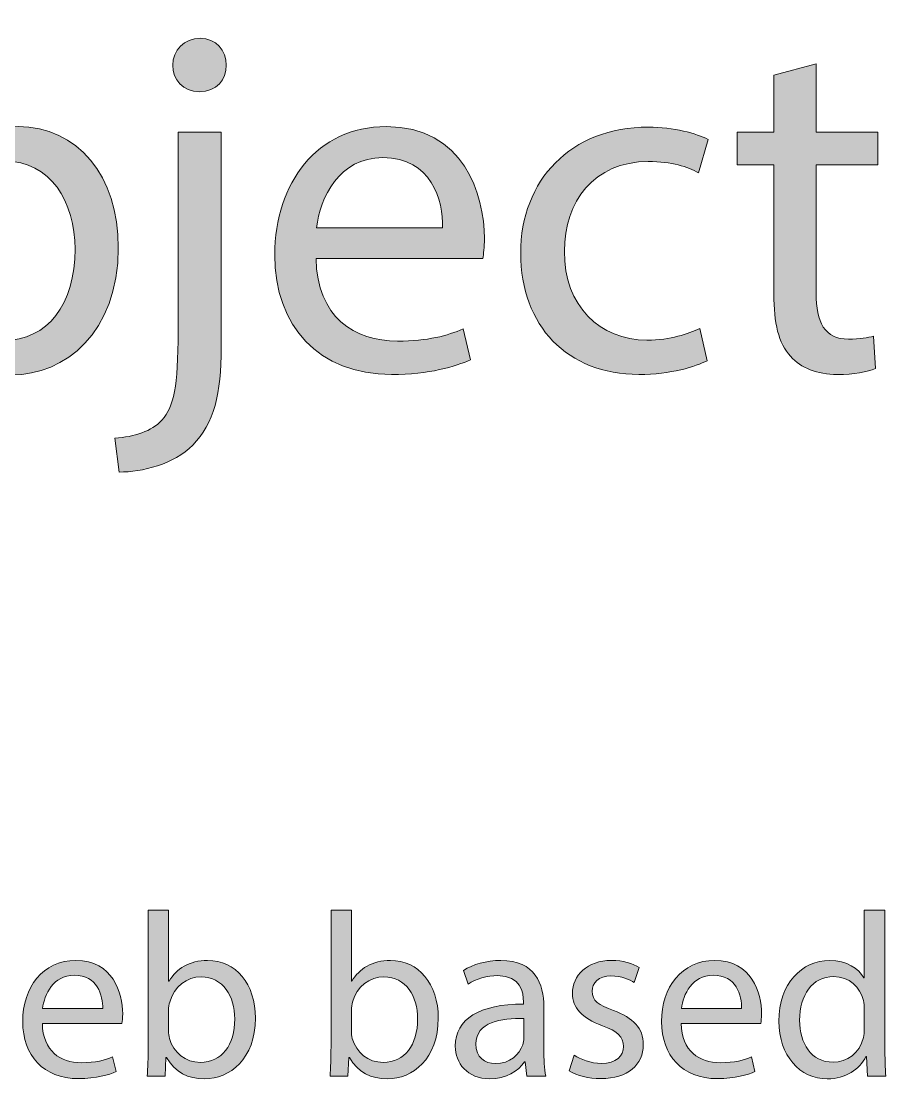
# Model space of a CAD drawing. Header units: inches. Extents: x 0.1 to 22.4, y -34.4 to -0.1.
# Drawn here: x 3.153 to 4.692, y -7.271 to -5.388 of the extents above; entities that cross this region are included whole.
import ezdxf

# ---------------------------------------------------------------- set-up
doc = ezdxf.new("R2010")
doc.units = ezdxf.units.IN
doc.header["$MEASUREMENT"] = 0
doc.layers.add('Layer 1', color=7, linetype='Continuous')

# ---------------------------------------------------------------- blocks, each defined once
blk = doc.blocks.new('block 2')
at = {"layer": 'Layer 1', "true_color": 0x231f20}
h = blk.add_hatch(color=250, dxfattribs=at)
h.dxf.hatch_style = 2
edge = h.paths.add_edge_path()
edge.add_spline(control_points=[(2.9224, -6.008), (2.9242, -5.9791), (2.9259, -5.9363), (2.9259, -5.8988), (2.9259, -5.8988), (2.9259, -5.3877), (2.9259, -5.3877), (2.9259, -5.3877), (3.0019, -5.3877), (3.0019, -5.3877), (3.0019, -5.3877), (3.0019, -5.6533), (3.0019, -5.6533), (3.0019, -5.6533), (3.0037, -5.6533), (3.0037, -5.6533), (3.0307, -5.6061), (3.0797, -5.5755), (3.1478, -5.5755), (3.2526, -5.5755), (3.3269, -5.6629), (3.326, -5.7913), (3.326, -5.9424), (3.2308, -6.0176), (3.1364, -6.0176), (3.0753, -6.0176), (3.0264, -5.994), (2.9949, -5.9381), (2.9949, -5.9381), (2.9923, -5.9381), (2.9923, -5.9381), (2.9923, -5.9381), (2.9888, -6.008), (2.9888, -6.008), (2.9888, -6.008), (2.9224, -6.008), (2.9224, -6.008)], knot_values=[0, 0, 0, 0, 1, 1, 1, 2, 2, 2, 3, 3, 3, 4, 4, 4, 5, 5, 5, 6, 6, 6, 7, 7, 7, 8, 8, 8, 9, 9, 9, 10, 10, 10, 11, 11, 11, 12, 12, 12, 12], degree=3, periodic=1)
edge = h.paths.add_edge_path()
edge.add_spline(control_points=[(3.0019, -5.8385), (3.0019, -5.8481), (3.0037, -5.8577), (3.0054, -5.8664), (3.0203, -5.9197), (3.0648, -5.9564), (3.1207, -5.9564), (3.2011, -5.9564), (3.2491, -5.8909), (3.2491, -5.7939), (3.2491, -5.7092), (3.2054, -5.6367), (3.1233, -5.6367), (3.0709, -5.6367), (3.022, -5.6725), (3.0063, -5.731), (3.0045, -5.7398), (3.0019, -5.7503), (3.0019, -5.7625), (3.0019, -5.7625), (3.0019, -5.8385), (3.0019, -5.8385)], knot_values=[0, 0, 0, 0, 1, 1, 1, 2, 2, 2, 3, 3, 3, 4, 4, 4, 5, 5, 5, 6, 6, 6, 7, 7, 7, 7], degree=3, periodic=1)
h = blk.add_hatch(color=250, dxfattribs=at)
h.dxf.hatch_style = 2
edge = h.paths.add_edge_path()
edge.add_spline(control_points=[(3.3198, -6.1303), (3.3548, -6.1276), (3.3853, -6.118), (3.4037, -6.0979), (3.4246, -6.0735), (3.4325, -6.0403), (3.4325, -5.939), (3.4325, -5.939), (3.4325, -5.5852), (3.4325, -5.5852), (3.4325, -5.5852), (3.5094, -5.5852), (3.5094, -5.5852), (3.5094, -5.5852), (3.5094, -5.9686), (3.5094, -5.9686), (3.5094, -6.0508), (3.4963, -6.1041), (3.4587, -6.1425), (3.4246, -6.1766), (3.3687, -6.1905), (3.3277, -6.1905), (3.3277, -6.1905), (3.3198, -6.1303), (3.3198, -6.1303)], knot_values=[0, 0, 0, 0, 1, 1, 1, 2, 2, 2, 3, 3, 3, 4, 4, 4, 5, 5, 5, 6, 6, 6, 7, 7, 7, 8, 8, 8, 8], degree=3, periodic=1)
edge = h.paths.add_edge_path()
edge.add_spline(control_points=[(3.5181, -5.4663), (3.519, -5.4917), (3.5006, -5.5135), (3.4701, -5.5135), (3.4412, -5.5135), (3.4229, -5.4917), (3.4229, -5.4663), (3.4229, -5.4393), (3.443, -5.4183), (3.4718, -5.4183), (3.4998, -5.4183), (3.5181, -5.4393), (3.5181, -5.4663)], knot_values=[0, 0, 0, 0, 1, 1, 1, 2, 2, 2, 3, 3, 3, 4, 4, 4, 4], degree=3, periodic=1)
h = blk.add_hatch(color=250, dxfattribs=at)
h.dxf.hatch_style = 2
edge = h.paths.add_edge_path()
edge.add_spline(control_points=[(4.568, -5.4637), (4.568, -5.4637), (4.568, -5.5852), (4.568, -5.5852), (4.568, -5.5852), (4.6781, -5.5852), (4.6781, -5.5852), (4.6781, -5.5852), (4.6781, -5.6437), (4.6781, -5.6437), (4.6781, -5.6437), (4.568, -5.6437), (4.568, -5.6437), (4.568, -5.6437), (4.568, -5.8717), (4.568, -5.8717), (4.568, -5.9241), (4.5829, -5.9538), (4.6257, -5.9538), (4.6458, -5.9538), (4.6606, -5.9512), (4.6702, -5.9486), (4.6702, -5.9486), (4.6737, -6.0062), (4.6737, -6.0062), (4.6589, -6.0123), (4.6353, -6.0167), (4.6056, -6.0167), (4.5697, -6.0167), (4.5409, -6.0053), (4.5226, -5.9844), (4.5007, -5.9617), (4.4929, -5.9241), (4.4929, -5.8743), (4.4929, -5.8743), (4.4929, -5.6437), (4.4929, -5.6437), (4.4929, -5.6437), (4.4274, -5.6437), (4.4274, -5.6437), (4.4274, -5.6437), (4.4274, -5.5852), (4.4274, -5.5852), (4.4274, -5.5852), (4.4929, -5.5852), (4.4929, -5.5852), (4.4929, -5.5852), (4.4929, -5.4838), (4.4929, -5.4838), (4.4929, -5.4838), (4.568, -5.4637), (4.568, -5.4637)], knot_values=[0, 0, 0, 0, 1, 1, 1, 2, 2, 2, 3, 3, 3, 4, 4, 4, 5, 5, 5, 6, 6, 6, 7, 7, 7, 8, 8, 8, 9, 9, 9, 10, 10, 10, 11, 11, 11, 12, 12, 12, 13, 13, 13, 14, 14, 14, 15, 15, 15, 16, 16, 16, 17, 17, 17, 17], degree=3, periodic=1)
h = blk.add_hatch(color=250, dxfattribs=at)
h.dxf.hatch_style = 2
edge = h.paths.add_edge_path()
edge.add_spline(control_points=[(3.678, -5.8105), (3.6797, -5.9145), (3.7461, -5.9573), (3.823, -5.9573), (3.878, -5.9573), (3.9112, -5.9477), (3.94, -5.9355), (3.94, -5.9355), (3.9531, -5.9905), (3.9531, -5.9905), (3.926, -6.0027), (3.8797, -6.0167), (3.8125, -6.0167), (3.6823, -6.0167), (3.6046, -5.9311), (3.6046, -5.8035), (3.6046, -5.676), (3.6797, -5.5755), (3.8029, -5.5755), (3.9409, -5.5755), (3.9776, -5.697), (3.9776, -5.7747), (3.9776, -5.7904), (3.9758, -5.8027), (3.975, -5.8105), (3.975, -5.8105), (3.678, -5.8105), (3.678, -5.8105)], knot_values=[0, 0, 0, 0, 1, 1, 1, 2, 2, 2, 3, 3, 3, 4, 4, 4, 5, 5, 5, 6, 6, 6, 7, 7, 7, 8, 8, 8, 9, 9, 9, 9], degree=3, periodic=1)
edge = h.paths.add_edge_path()
edge.add_spline(control_points=[(3.9033, -5.7555), (3.9042, -5.7066), (3.8832, -5.6306), (3.7968, -5.6306), (3.719, -5.6306), (3.6849, -5.7022), (3.6788, -5.7555), (3.6788, -5.7555), (3.9033, -5.7555), (3.9033, -5.7555)], knot_values=[0, 0, 0, 0, 1, 1, 1, 2, 2, 2, 3, 3, 3, 3], degree=3, periodic=1)
h = blk.add_hatch(color=250, dxfattribs=at)
h.dxf.hatch_style = 2
edge = h.paths.add_edge_path()
edge.add_spline(control_points=[(4.3741, -5.9922), (4.354, -6.0027), (4.3095, -6.0167), (4.2527, -6.0167), (4.1252, -6.0167), (4.0422, -5.9302), (4.0422, -5.8009), (4.0422, -5.6708), (4.1313, -5.5764), (4.2693, -5.5764), (4.3147, -5.5764), (4.3549, -5.5878), (4.3759, -5.5983), (4.3759, -5.5983), (4.3584, -5.6577), (4.3584, -5.6577), (4.3401, -5.6472), (4.3112, -5.6376), (4.2693, -5.6376), (4.1723, -5.6376), (4.1199, -5.7092), (4.1199, -5.7974), (4.1199, -5.8953), (4.1828, -5.9555), (4.2667, -5.9555), (4.3104, -5.9555), (4.3392, -5.9442), (4.361, -5.9346), (4.361, -5.9346), (4.3741, -5.9922), (4.3741, -5.9922)], knot_values=[0, 0, 0, 0, 1, 1, 1, 2, 2, 2, 3, 3, 3, 4, 4, 4, 5, 5, 5, 6, 6, 6, 7, 7, 7, 8, 8, 8, 9, 9, 9, 10, 10, 10, 10], degree=3, periodic=1)
at = {"layer": 'Layer 1', "lineweight": 0}
for points, knots in [([(2.9224, -6.008), (2.9242, -5.9791), (2.9259, -5.9363), (2.9259, -5.8988), (2.9259, -5.8988), (2.9259, -5.3877), (2.9259, -5.3877), (2.9259, -5.3877), (3.0019, -5.3877), (3.0019, -5.3877), (3.0019, -5.3877), (3.0019, -5.6533), (3.0019, -5.6533), (3.0019, -5.6533), (3.0037, -5.6533), (3.0037, -5.6533), (3.0307, -5.6061), (3.0797, -5.5755), (3.1478, -5.5755), (3.2526, -5.5755), (3.3269, -5.6629), (3.326, -5.7913), (3.326, -5.9424), (3.2308, -6.0176), (3.1364, -6.0176), (3.0753, -6.0176), (3.0264, -5.994), (2.9949, -5.9381), (2.9949, -5.9381), (2.9923, -5.9381), (2.9923, -5.9381), (2.9923, -5.9381), (2.9888, -6.008), (2.9888, -6.008), (2.9888, -6.008), (2.9224, -6.008), (2.9224, -6.008)], [0, 0, 0, 0, 1, 1, 1, 2, 2, 2, 3, 3, 3, 4, 4, 4, 5, 5, 5, 6, 6, 6, 7, 7, 7, 8, 8, 8, 9, 9, 9, 10, 10, 10, 11, 11, 11, 12, 12, 12, 12]), ([(3.5181, -5.4663), (3.519, -5.4917), (3.5006, -5.5135), (3.4701, -5.5135), (3.4412, -5.5135), (3.4229, -5.4917), (3.4229, -5.4663), (3.4229, -5.4393), (3.443, -5.4183), (3.4718, -5.4183), (3.4998, -5.4183), (3.5181, -5.4393), (3.5181, -5.4663)], [0, 0, 0, 0, 1, 1, 1, 2, 2, 2, 3, 3, 3, 4, 4, 4, 4]), ([(4.568, -5.4637), (4.568, -5.4637), (4.568, -5.5852), (4.568, -5.5852), (4.568, -5.5852), (4.6781, -5.5852), (4.6781, -5.5852), (4.6781, -5.5852), (4.6781, -5.6437), (4.6781, -5.6437), (4.6781, -5.6437), (4.568, -5.6437), (4.568, -5.6437), (4.568, -5.6437), (4.568, -5.8717), (4.568, -5.8717), (4.568, -5.9241), (4.5829, -5.9538), (4.6257, -5.9538), (4.6458, -5.9538), (4.6606, -5.9512), (4.6702, -5.9486), (4.6702, -5.9486), (4.6737, -6.0062), (4.6737, -6.0062), (4.6589, -6.0123), (4.6353, -6.0167), (4.6056, -6.0167), (4.5697, -6.0167), (4.5409, -6.0053), (4.5226, -5.9844), (4.5007, -5.9617), (4.4929, -5.9241), (4.4929, -5.8743), (4.4929, -5.8743), (4.4929, -5.6437), (4.4929, -5.6437), (4.4929, -5.6437), (4.4274, -5.6437), (4.4274, -5.6437), (4.4274, -5.6437), (4.4274, -5.5852), (4.4274, -5.5852), (4.4274, -5.5852), (4.4929, -5.5852), (4.4929, -5.5852), (4.4929, -5.5852), (4.4929, -5.4838), (4.4929, -5.4838), (4.4929, -5.4838), (4.568, -5.4637), (4.568, -5.4637)], [0, 0, 0, 0, 1, 1, 1, 2, 2, 2, 3, 3, 3, 4, 4, 4, 5, 5, 5, 6, 6, 6, 7, 7, 7, 8, 8, 8, 9, 9, 9, 10, 10, 10, 11, 11, 11, 12, 12, 12, 13, 13, 13, 14, 14, 14, 15, 15, 15, 16, 16, 16, 17, 17, 17, 17]), ([(3.3198, -6.1303), (3.3548, -6.1276), (3.3853, -6.118), (3.4037, -6.0979), (3.4246, -6.0735), (3.4325, -6.0403), (3.4325, -5.939), (3.4325, -5.939), (3.4325, -5.5852), (3.4325, -5.5852), (3.4325, -5.5852), (3.5094, -5.5852), (3.5094, -5.5852), (3.5094, -5.5852), (3.5094, -5.9686), (3.5094, -5.9686), (3.5094, -6.0508), (3.4963, -6.1041), (3.4587, -6.1425), (3.4246, -6.1766), (3.3687, -6.1905), (3.3277, -6.1905), (3.3277, -6.1905), (3.3198, -6.1303), (3.3198, -6.1303)], [0, 0, 0, 0, 1, 1, 1, 2, 2, 2, 3, 3, 3, 4, 4, 4, 5, 5, 5, 6, 6, 6, 7, 7, 7, 8, 8, 8, 8]), ([(3.678, -5.8105), (3.6797, -5.9145), (3.7461, -5.9573), (3.823, -5.9573), (3.878, -5.9573), (3.9112, -5.9477), (3.94, -5.9355), (3.94, -5.9355), (3.9531, -5.9905), (3.9531, -5.9905), (3.926, -6.0027), (3.8797, -6.0167), (3.8125, -6.0167), (3.6823, -6.0167), (3.6046, -5.9311), (3.6046, -5.8035), (3.6046, -5.676), (3.6797, -5.5755), (3.8029, -5.5755), (3.9409, -5.5755), (3.9776, -5.697), (3.9776, -5.7747), (3.9776, -5.7904), (3.9758, -5.8027), (3.975, -5.8105), (3.975, -5.8105), (3.678, -5.8105), (3.678, -5.8105)], [0, 0, 0, 0, 1, 1, 1, 2, 2, 2, 3, 3, 3, 4, 4, 4, 5, 5, 5, 6, 6, 6, 7, 7, 7, 8, 8, 8, 9, 9, 9, 9]), ([(4.3741, -5.9922), (4.354, -6.0027), (4.3095, -6.0167), (4.2527, -6.0167), (4.1252, -6.0167), (4.0422, -5.9302), (4.0422, -5.8009), (4.0422, -5.6708), (4.1313, -5.5764), (4.2693, -5.5764), (4.3147, -5.5764), (4.3549, -5.5878), (4.3759, -5.5983), (4.3759, -5.5983), (4.3584, -5.6577), (4.3584, -5.6577), (4.3401, -5.6472), (4.3112, -5.6376), (4.2693, -5.6376), (4.1723, -5.6376), (4.1199, -5.7092), (4.1199, -5.7974), (4.1199, -5.8953), (4.1828, -5.9555), (4.2667, -5.9555), (4.3104, -5.9555), (4.3392, -5.9442), (4.361, -5.9346), (4.361, -5.9346), (4.3741, -5.9922), (4.3741, -5.9922)], [0, 0, 0, 0, 1, 1, 1, 2, 2, 2, 3, 3, 3, 4, 4, 4, 5, 5, 5, 6, 6, 6, 7, 7, 7, 8, 8, 8, 9, 9, 9, 10, 10, 10, 10]), ([(3.0019, -5.8385), (3.0019, -5.8481), (3.0037, -5.8577), (3.0054, -5.8664), (3.0203, -5.9197), (3.0648, -5.9564), (3.1207, -5.9564), (3.2011, -5.9564), (3.2491, -5.8909), (3.2491, -5.7939), (3.2491, -5.7092), (3.2054, -5.6367), (3.1233, -5.6367), (3.0709, -5.6367), (3.022, -5.6725), (3.0063, -5.731), (3.0045, -5.7398), (3.0019, -5.7503), (3.0019, -5.7625), (3.0019, -5.7625), (3.0019, -5.8385), (3.0019, -5.8385)], [0, 0, 0, 0, 1, 1, 1, 2, 2, 2, 3, 3, 3, 4, 4, 4, 5, 5, 5, 6, 6, 6, 7, 7, 7, 7]), ([(3.9033, -5.7555), (3.9042, -5.7066), (3.8832, -5.6306), (3.7968, -5.6306), (3.719, -5.6306), (3.6849, -5.7022), (3.6788, -5.7555), (3.6788, -5.7555), (3.9033, -5.7555), (3.9033, -5.7555)], [0, 0, 0, 0, 1, 1, 1, 2, 2, 2, 3, 3, 3, 3])]:
    blk.add_open_spline(points, degree=3, knots=knots, dxfattribs=at)
blk = doc.blocks.new('block 9')
at = {"layer": 'Layer 1', "true_color": 0x231f20}
h = blk.add_hatch(color=250, dxfattribs=at)
h.dxf.hatch_style = 2
edge = h.paths.add_edge_path()
edge.add_spline(control_points=[(3.3775, -7.2661), (3.3784, -7.2524), (3.3792, -7.232), (3.3792, -7.214), (3.3792, -7.214), (3.3792, -6.9703), (3.3792, -6.9703), (3.3792, -6.9703), (3.4154, -6.9703), (3.4154, -6.9703), (3.4154, -6.9703), (3.4154, -7.097), (3.4154, -7.097), (3.4154, -7.097), (3.4163, -7.097), (3.4163, -7.097), (3.4292, -7.0745), (3.4525, -7.0599), (3.485, -7.0599), (3.535, -7.0599), (3.5704, -7.1015), (3.57, -7.1628), (3.57, -7.2349), (3.5246, -7.2707), (3.4796, -7.2707), (3.4504, -7.2707), (3.4271, -7.2595), (3.4121, -7.2328), (3.4121, -7.2328), (3.4108, -7.2328), (3.4108, -7.2328), (3.4108, -7.2328), (3.4092, -7.2661), (3.4092, -7.2661), (3.4092, -7.2661), (3.3775, -7.2661), (3.3775, -7.2661)], knot_values=[0, 0, 0, 0, 1, 1, 1, 2, 2, 2, 3, 3, 3, 4, 4, 4, 5, 5, 5, 6, 6, 6, 7, 7, 7, 8, 8, 8, 9, 9, 9, 10, 10, 10, 11, 11, 11, 12, 12, 12, 12], degree=3, periodic=1)
edge = h.paths.add_edge_path()
edge.add_spline(control_points=[(3.4154, -7.1853), (3.4154, -7.1899), (3.4163, -7.1945), (3.4171, -7.1986), (3.4242, -7.224), (3.4454, -7.2415), (3.4721, -7.2415), (3.5104, -7.2415), (3.5333, -7.2103), (3.5333, -7.164), (3.5333, -7.1236), (3.5125, -7.0891), (3.4733, -7.0891), (3.4484, -7.0891), (3.425, -7.1061), (3.4175, -7.134), (3.4167, -7.1382), (3.4154, -7.1432), (3.4154, -7.149), (3.4154, -7.149), (3.4154, -7.1853), (3.4154, -7.1853)], knot_values=[0, 0, 0, 0, 1, 1, 1, 2, 2, 2, 3, 3, 3, 4, 4, 4, 5, 5, 5, 6, 6, 6, 7, 7, 7, 7], degree=3, periodic=1)
h = blk.add_hatch(color=250, dxfattribs=at)
h.dxf.hatch_style = 2
edge = h.paths.add_edge_path()
edge.add_spline(control_points=[(3.7029, -7.2661), (3.7038, -7.2524), (3.7046, -7.232), (3.7046, -7.214), (3.7046, -7.214), (3.7046, -6.9703), (3.7046, -6.9703), (3.7046, -6.9703), (3.7408, -6.9703), (3.7408, -6.9703), (3.7408, -6.9703), (3.7408, -7.097), (3.7408, -7.097), (3.7408, -7.097), (3.7417, -7.097), (3.7417, -7.097), (3.7546, -7.0745), (3.7779, -7.0599), (3.8104, -7.0599), (3.8604, -7.0599), (3.8958, -7.1015), (3.8954, -7.1628), (3.8954, -7.2349), (3.85, -7.2707), (3.805, -7.2707), (3.7758, -7.2707), (3.7525, -7.2595), (3.7375, -7.2328), (3.7375, -7.2328), (3.7363, -7.2328), (3.7363, -7.2328), (3.7363, -7.2328), (3.7346, -7.2661), (3.7346, -7.2661), (3.7346, -7.2661), (3.7029, -7.2661), (3.7029, -7.2661)], knot_values=[0, 0, 0, 0, 1, 1, 1, 2, 2, 2, 3, 3, 3, 4, 4, 4, 5, 5, 5, 6, 6, 6, 7, 7, 7, 8, 8, 8, 9, 9, 9, 10, 10, 10, 11, 11, 11, 12, 12, 12, 12], degree=3, periodic=1)
edge = h.paths.add_edge_path()
edge.add_spline(control_points=[(3.7408, -7.1853), (3.7408, -7.1899), (3.7417, -7.1945), (3.7425, -7.1986), (3.7496, -7.224), (3.7708, -7.2415), (3.7975, -7.2415), (3.8358, -7.2415), (3.8588, -7.2103), (3.8588, -7.164), (3.8588, -7.1236), (3.8379, -7.0891), (3.7988, -7.0891), (3.7738, -7.0891), (3.7504, -7.1061), (3.7429, -7.134), (3.7421, -7.1382), (3.7408, -7.1432), (3.7408, -7.149), (3.7408, -7.149), (3.7408, -7.1853), (3.7408, -7.1853)], knot_values=[0, 0, 0, 0, 1, 1, 1, 2, 2, 2, 3, 3, 3, 4, 4, 4, 5, 5, 5, 6, 6, 6, 7, 7, 7, 7], degree=3, periodic=1)
h = blk.add_hatch(color=250, dxfattribs=at)
h.dxf.hatch_style = 2
edge = h.paths.add_edge_path()
edge.add_spline(control_points=[(4.6904, -6.9703), (4.6904, -6.9703), (4.6904, -7.214), (4.6904, -7.214), (4.6904, -7.232), (4.6908, -7.2524), (4.6921, -7.2661), (4.6921, -7.2661), (4.6592, -7.2661), (4.6592, -7.2661), (4.6592, -7.2661), (4.6575, -7.2311), (4.6575, -7.2311), (4.6575, -7.2311), (4.6567, -7.2311), (4.6567, -7.2311), (4.6454, -7.2536), (4.6208, -7.2707), (4.5879, -7.2707), (4.5392, -7.2707), (4.5017, -7.2295), (4.5017, -7.1682), (4.5012, -7.1011), (4.5429, -7.0599), (4.5921, -7.0599), (4.6229, -7.0599), (4.6437, -7.0745), (4.6529, -7.0907), (4.6529, -7.0907), (4.6537, -7.0907), (4.6537, -7.0907), (4.6537, -7.0907), (4.6537, -6.9703), (4.6537, -6.9703), (4.6537, -6.9703), (4.6904, -6.9703), (4.6904, -6.9703)], knot_values=[0, 0, 0, 0, 1, 1, 1, 2, 2, 2, 3, 3, 3, 4, 4, 4, 5, 5, 5, 6, 6, 6, 7, 7, 7, 8, 8, 8, 9, 9, 9, 10, 10, 10, 11, 11, 11, 12, 12, 12, 12], degree=3, periodic=1)
edge = h.paths.add_edge_path()
edge.add_spline(control_points=[(4.6537, -7.1465), (4.6537, -7.142), (4.6533, -7.1357), (4.6521, -7.1311), (4.6467, -7.1078), (4.6267, -7.0886), (4.5992, -7.0886), (4.5612, -7.0886), (4.5387, -7.122), (4.5387, -7.1665), (4.5387, -7.2074), (4.5587, -7.2411), (4.5983, -7.2411), (4.6229, -7.2411), (4.6454, -7.2249), (4.6521, -7.1974), (4.6533, -7.1924), (4.6537, -7.1874), (4.6537, -7.1815), (4.6537, -7.1815), (4.6537, -7.1465), (4.6537, -7.1465)], knot_values=[0, 0, 0, 0, 1, 1, 1, 2, 2, 2, 3, 3, 3, 4, 4, 4, 5, 5, 5, 6, 6, 6, 7, 7, 7, 7], degree=3, periodic=1)
h = blk.add_hatch(color=250, dxfattribs=at)
h.dxf.hatch_style = 2
edge = h.paths.add_edge_path()
edge.add_spline(control_points=[(3.1909, -7.172), (3.1917, -7.2215), (3.2233, -7.242), (3.26, -7.242), (3.2863, -7.242), (3.3021, -7.2374), (3.3159, -7.2315), (3.3159, -7.2315), (3.3221, -7.2578), (3.3221, -7.2578), (3.3092, -7.2636), (3.2871, -7.2703), (3.255, -7.2703), (3.1929, -7.2703), (3.1559, -7.2295), (3.1559, -7.1686), (3.1559, -7.1078), (3.1917, -7.0599), (3.2504, -7.0599), (3.3163, -7.0599), (3.3338, -7.1178), (3.3338, -7.1549), (3.3338, -7.1624), (3.3329, -7.1682), (3.3325, -7.172), (3.3325, -7.172), (3.1909, -7.172), (3.1909, -7.172)], knot_values=[0, 0, 0, 0, 1, 1, 1, 2, 2, 2, 3, 3, 3, 4, 4, 4, 5, 5, 5, 6, 6, 6, 7, 7, 7, 8, 8, 8, 9, 9, 9, 9], degree=3, periodic=1)
edge = h.paths.add_edge_path()
edge.add_spline(control_points=[(3.2983, -7.1457), (3.2988, -7.1224), (3.2888, -7.0861), (3.2475, -7.0861), (3.2104, -7.0861), (3.1942, -7.1203), (3.1913, -7.1457), (3.1913, -7.1457), (3.2983, -7.1457), (3.2983, -7.1457)], knot_values=[0, 0, 0, 0, 1, 1, 1, 2, 2, 2, 3, 3, 3, 3], degree=3, periodic=1)
h = blk.add_hatch(color=250, dxfattribs=at)
h.dxf.hatch_style = 2
edge = h.paths.add_edge_path()
edge.add_spline(control_points=[(4.0533, -7.2661), (4.0533, -7.2661), (4.0504, -7.2407), (4.0504, -7.2407), (4.0504, -7.2407), (4.0492, -7.2407), (4.0492, -7.2407), (4.0379, -7.2565), (4.0162, -7.2707), (3.9875, -7.2707), (3.9467, -7.2707), (3.9258, -7.242), (3.9258, -7.2128), (3.9258, -7.164), (3.9692, -7.1374), (4.0471, -7.1378), (4.0471, -7.1378), (4.0471, -7.1336), (4.0471, -7.1336), (4.0471, -7.117), (4.0425, -7.087), (4.0012, -7.087), (3.9825, -7.087), (3.9629, -7.0928), (3.9487, -7.102), (3.9487, -7.102), (3.9404, -7.0778), (3.9404, -7.0778), (3.9571, -7.067), (3.9812, -7.0599), (4.0067, -7.0599), (4.0683, -7.0599), (4.0833, -7.102), (4.0833, -7.1424), (4.0833, -7.1424), (4.0833, -7.2178), (4.0833, -7.2178), (4.0833, -7.2353), (4.0842, -7.2524), (4.0867, -7.2661), (4.0867, -7.2661), (4.0533, -7.2661), (4.0533, -7.2661)], knot_values=[0, 0, 0, 0, 1, 1, 1, 2, 2, 2, 3, 3, 3, 4, 4, 4, 5, 5, 5, 6, 6, 6, 7, 7, 7, 8, 8, 8, 9, 9, 9, 10, 10, 10, 11, 11, 11, 12, 12, 12, 13, 13, 13, 14, 14, 14, 14], degree=3, periodic=1)
edge = h.paths.add_edge_path()
edge.add_spline(control_points=[(4.0479, -7.1632), (4.0079, -7.1624), (3.9625, -7.1695), (3.9625, -7.2086), (3.9625, -7.2324), (3.9783, -7.2436), (3.9971, -7.2436), (4.0233, -7.2436), (4.04, -7.227), (4.0458, -7.2099), (4.0471, -7.2061), (4.0479, -7.202), (4.0479, -7.1982), (4.0479, -7.1982), (4.0479, -7.1632), (4.0479, -7.1632)], knot_values=[0, 0, 0, 0, 1, 1, 1, 2, 2, 2, 3, 3, 3, 4, 4, 4, 5, 5, 5, 5], degree=3, periodic=1)
h = blk.add_hatch(color=250, dxfattribs=at)
h.dxf.hatch_style = 2
edge = h.paths.add_edge_path()
edge.add_spline(control_points=[(4.1375, -7.2286), (4.1483, -7.2357), (4.1675, -7.2432), (4.1858, -7.2432), (4.2125, -7.2432), (4.225, -7.2299), (4.225, -7.2132), (4.225, -7.1957), (4.2146, -7.1861), (4.1875, -7.1761), (4.1512, -7.1632), (4.1342, -7.1432), (4.1342, -7.1191), (4.1342, -7.0865), (4.1604, -7.0599), (4.2037, -7.0599), (4.2242, -7.0599), (4.2421, -7.0657), (4.2533, -7.0724), (4.2533, -7.0724), (4.2442, -7.0991), (4.2442, -7.0991), (4.2362, -7.094), (4.2217, -7.0874), (4.2029, -7.0874), (4.1812, -7.0874), (4.1692, -7.0999), (4.1692, -7.1149), (4.1692, -7.1316), (4.1812, -7.1391), (4.2075, -7.149), (4.2425, -7.1624), (4.2604, -7.1799), (4.2604, -7.2099), (4.2604, -7.2453), (4.2329, -7.2703), (4.185, -7.2703), (4.1629, -7.2703), (4.1425, -7.2649), (4.1283, -7.2565), (4.1283, -7.2565), (4.1375, -7.2286), (4.1375, -7.2286)], knot_values=[0, 0, 0, 0, 1, 1, 1, 2, 2, 2, 3, 3, 3, 4, 4, 4, 5, 5, 5, 6, 6, 6, 7, 7, 7, 8, 8, 8, 9, 9, 9, 10, 10, 10, 11, 11, 11, 12, 12, 12, 13, 13, 13, 14, 14, 14, 14], degree=3, periodic=1)
h = blk.add_hatch(color=250, dxfattribs=at)
h.dxf.hatch_style = 2
edge = h.paths.add_edge_path()
edge.add_spline(control_points=[(4.3279, -7.172), (4.3287, -7.2215), (4.3604, -7.242), (4.3971, -7.242), (4.4233, -7.242), (4.4392, -7.2374), (4.4529, -7.2315), (4.4529, -7.2315), (4.4592, -7.2578), (4.4592, -7.2578), (4.4462, -7.2636), (4.4242, -7.2703), (4.3921, -7.2703), (4.33, -7.2703), (4.2929, -7.2295), (4.2929, -7.1686), (4.2929, -7.1078), (4.3287, -7.0599), (4.3875, -7.0599), (4.4533, -7.0599), (4.4708, -7.1178), (4.4708, -7.1549), (4.4708, -7.1624), (4.47, -7.1682), (4.4696, -7.172), (4.4696, -7.172), (4.3279, -7.172), (4.3279, -7.172)], knot_values=[0, 0, 0, 0, 1, 1, 1, 2, 2, 2, 3, 3, 3, 4, 4, 4, 5, 5, 5, 6, 6, 6, 7, 7, 7, 8, 8, 8, 9, 9, 9, 9], degree=3, periodic=1)
edge = h.paths.add_edge_path()
edge.add_spline(control_points=[(4.4354, -7.1457), (4.4358, -7.1224), (4.4258, -7.0861), (4.3846, -7.0861), (4.3475, -7.0861), (4.3312, -7.1203), (4.3283, -7.1457), (4.3283, -7.1457), (4.4354, -7.1457), (4.4354, -7.1457)], knot_values=[0, 0, 0, 0, 1, 1, 1, 2, 2, 2, 3, 3, 3, 3], degree=3, periodic=1)
at = {"layer": 'Layer 1', "lineweight": 0}
for points, knots in [([(3.3775, -7.2661), (3.3784, -7.2524), (3.3792, -7.232), (3.3792, -7.214), (3.3792, -7.214), (3.3792, -6.9703), (3.3792, -6.9703), (3.3792, -6.9703), (3.4154, -6.9703), (3.4154, -6.9703), (3.4154, -6.9703), (3.4154, -7.097), (3.4154, -7.097), (3.4154, -7.097), (3.4163, -7.097), (3.4163, -7.097), (3.4292, -7.0745), (3.4525, -7.0599), (3.485, -7.0599), (3.535, -7.0599), (3.5704, -7.1015), (3.57, -7.1628), (3.57, -7.2349), (3.5246, -7.2707), (3.4796, -7.2707), (3.4504, -7.2707), (3.4271, -7.2595), (3.4121, -7.2328), (3.4121, -7.2328), (3.4108, -7.2328), (3.4108, -7.2328), (3.4108, -7.2328), (3.4092, -7.2661), (3.4092, -7.2661), (3.4092, -7.2661), (3.3775, -7.2661), (3.3775, -7.2661)], [0, 0, 0, 0, 1, 1, 1, 2, 2, 2, 3, 3, 3, 4, 4, 4, 5, 5, 5, 6, 6, 6, 7, 7, 7, 8, 8, 8, 9, 9, 9, 10, 10, 10, 11, 11, 11, 12, 12, 12, 12]), ([(3.7029, -7.2661), (3.7038, -7.2524), (3.7046, -7.232), (3.7046, -7.214), (3.7046, -7.214), (3.7046, -6.9703), (3.7046, -6.9703), (3.7046, -6.9703), (3.7408, -6.9703), (3.7408, -6.9703), (3.7408, -6.9703), (3.7408, -7.097), (3.7408, -7.097), (3.7408, -7.097), (3.7417, -7.097), (3.7417, -7.097), (3.7546, -7.0745), (3.7779, -7.0599), (3.8104, -7.0599), (3.8604, -7.0599), (3.8958, -7.1015), (3.8954, -7.1628), (3.8954, -7.2349), (3.85, -7.2707), (3.805, -7.2707), (3.7758, -7.2707), (3.7525, -7.2595), (3.7375, -7.2328), (3.7375, -7.2328), (3.7363, -7.2328), (3.7363, -7.2328), (3.7363, -7.2328), (3.7346, -7.2661), (3.7346, -7.2661), (3.7346, -7.2661), (3.7029, -7.2661), (3.7029, -7.2661)], [0, 0, 0, 0, 1, 1, 1, 2, 2, 2, 3, 3, 3, 4, 4, 4, 5, 5, 5, 6, 6, 6, 7, 7, 7, 8, 8, 8, 9, 9, 9, 10, 10, 10, 11, 11, 11, 12, 12, 12, 12]), ([(4.6904, -6.9703), (4.6904, -6.9703), (4.6904, -7.214), (4.6904, -7.214), (4.6904, -7.232), (4.6908, -7.2524), (4.6921, -7.2661), (4.6921, -7.2661), (4.6592, -7.2661), (4.6592, -7.2661), (4.6592, -7.2661), (4.6575, -7.2311), (4.6575, -7.2311), (4.6575, -7.2311), (4.6567, -7.2311), (4.6567, -7.2311), (4.6454, -7.2536), (4.6208, -7.2707), (4.5879, -7.2707), (4.5392, -7.2707), (4.5017, -7.2295), (4.5017, -7.1682), (4.5012, -7.1011), (4.5429, -7.0599), (4.5921, -7.0599), (4.6229, -7.0599), (4.6437, -7.0745), (4.6529, -7.0907), (4.6529, -7.0907), (4.6537, -7.0907), (4.6537, -7.0907), (4.6537, -7.0907), (4.6537, -6.9703), (4.6537, -6.9703), (4.6537, -6.9703), (4.6904, -6.9703), (4.6904, -6.9703)], [0, 0, 0, 0, 1, 1, 1, 2, 2, 2, 3, 3, 3, 4, 4, 4, 5, 5, 5, 6, 6, 6, 7, 7, 7, 8, 8, 8, 9, 9, 9, 10, 10, 10, 11, 11, 11, 12, 12, 12, 12]), ([(3.1909, -7.172), (3.1917, -7.2215), (3.2233, -7.242), (3.26, -7.242), (3.2863, -7.242), (3.3021, -7.2374), (3.3159, -7.2315), (3.3159, -7.2315), (3.3221, -7.2578), (3.3221, -7.2578), (3.3092, -7.2636), (3.2871, -7.2703), (3.255, -7.2703), (3.1929, -7.2703), (3.1559, -7.2295), (3.1559, -7.1686), (3.1559, -7.1078), (3.1917, -7.0599), (3.2504, -7.0599), (3.3163, -7.0599), (3.3338, -7.1178), (3.3338, -7.1549), (3.3338, -7.1624), (3.3329, -7.1682), (3.3325, -7.172), (3.3325, -7.172), (3.1909, -7.172), (3.1909, -7.172)], [0, 0, 0, 0, 1, 1, 1, 2, 2, 2, 3, 3, 3, 4, 4, 4, 5, 5, 5, 6, 6, 6, 7, 7, 7, 8, 8, 8, 9, 9, 9, 9]), ([(4.0533, -7.2661), (4.0533, -7.2661), (4.0504, -7.2407), (4.0504, -7.2407), (4.0504, -7.2407), (4.0492, -7.2407), (4.0492, -7.2407), (4.0379, -7.2565), (4.0162, -7.2707), (3.9875, -7.2707), (3.9467, -7.2707), (3.9258, -7.242), (3.9258, -7.2128), (3.9258, -7.164), (3.9692, -7.1374), (4.0471, -7.1378), (4.0471, -7.1378), (4.0471, -7.1336), (4.0471, -7.1336), (4.0471, -7.117), (4.0425, -7.087), (4.0012, -7.087), (3.9825, -7.087), (3.9629, -7.0928), (3.9487, -7.102), (3.9487, -7.102), (3.9404, -7.0778), (3.9404, -7.0778), (3.9571, -7.067), (3.9812, -7.0599), (4.0067, -7.0599), (4.0683, -7.0599), (4.0833, -7.102), (4.0833, -7.1424), (4.0833, -7.1424), (4.0833, -7.2178), (4.0833, -7.2178), (4.0833, -7.2353), (4.0842, -7.2524), (4.0867, -7.2661), (4.0867, -7.2661), (4.0533, -7.2661), (4.0533, -7.2661)], [0, 0, 0, 0, 1, 1, 1, 2, 2, 2, 3, 3, 3, 4, 4, 4, 5, 5, 5, 6, 6, 6, 7, 7, 7, 8, 8, 8, 9, 9, 9, 10, 10, 10, 11, 11, 11, 12, 12, 12, 13, 13, 13, 14, 14, 14, 14]), ([(4.1375, -7.2286), (4.1483, -7.2357), (4.1675, -7.2432), (4.1858, -7.2432), (4.2125, -7.2432), (4.225, -7.2299), (4.225, -7.2132), (4.225, -7.1957), (4.2146, -7.1861), (4.1875, -7.1761), (4.1512, -7.1632), (4.1342, -7.1432), (4.1342, -7.1191), (4.1342, -7.0865), (4.1604, -7.0599), (4.2037, -7.0599), (4.2242, -7.0599), (4.2421, -7.0657), (4.2533, -7.0724), (4.2533, -7.0724), (4.2442, -7.0991), (4.2442, -7.0991), (4.2362, -7.094), (4.2217, -7.0874), (4.2029, -7.0874), (4.1812, -7.0874), (4.1692, -7.0999), (4.1692, -7.1149), (4.1692, -7.1316), (4.1812, -7.1391), (4.2075, -7.149), (4.2425, -7.1624), (4.2604, -7.1799), (4.2604, -7.2099), (4.2604, -7.2453), (4.2329, -7.2703), (4.185, -7.2703), (4.1629, -7.2703), (4.1425, -7.2649), (4.1283, -7.2565), (4.1283, -7.2565), (4.1375, -7.2286), (4.1375, -7.2286)], [0, 0, 0, 0, 1, 1, 1, 2, 2, 2, 3, 3, 3, 4, 4, 4, 5, 5, 5, 6, 6, 6, 7, 7, 7, 8, 8, 8, 9, 9, 9, 10, 10, 10, 11, 11, 11, 12, 12, 12, 13, 13, 13, 14, 14, 14, 14]), ([(4.3279, -7.172), (4.3287, -7.2215), (4.3604, -7.242), (4.3971, -7.242), (4.4233, -7.242), (4.4392, -7.2374), (4.4529, -7.2315), (4.4529, -7.2315), (4.4592, -7.2578), (4.4592, -7.2578), (4.4462, -7.2636), (4.4242, -7.2703), (4.3921, -7.2703), (4.33, -7.2703), (4.2929, -7.2295), (4.2929, -7.1686), (4.2929, -7.1078), (4.3287, -7.0599), (4.3875, -7.0599), (4.4533, -7.0599), (4.4708, -7.1178), (4.4708, -7.1549), (4.4708, -7.1624), (4.47, -7.1682), (4.4696, -7.172), (4.4696, -7.172), (4.3279, -7.172), (4.3279, -7.172)], [0, 0, 0, 0, 1, 1, 1, 2, 2, 2, 3, 3, 3, 4, 4, 4, 5, 5, 5, 6, 6, 6, 7, 7, 7, 8, 8, 8, 9, 9, 9, 9]), ([(3.2983, -7.1457), (3.2988, -7.1224), (3.2888, -7.0861), (3.2475, -7.0861), (3.2104, -7.0861), (3.1942, -7.1203), (3.1913, -7.1457), (3.1913, -7.1457), (3.2983, -7.1457), (3.2983, -7.1457)], [0, 0, 0, 0, 1, 1, 1, 2, 2, 2, 3, 3, 3, 3]), ([(3.4154, -7.1853), (3.4154, -7.1899), (3.4163, -7.1945), (3.4171, -7.1986), (3.4242, -7.224), (3.4454, -7.2415), (3.4721, -7.2415), (3.5104, -7.2415), (3.5333, -7.2103), (3.5333, -7.164), (3.5333, -7.1236), (3.5125, -7.0891), (3.4733, -7.0891), (3.4484, -7.0891), (3.425, -7.1061), (3.4175, -7.134), (3.4167, -7.1382), (3.4154, -7.1432), (3.4154, -7.149), (3.4154, -7.149), (3.4154, -7.1853), (3.4154, -7.1853)], [0, 0, 0, 0, 1, 1, 1, 2, 2, 2, 3, 3, 3, 4, 4, 4, 5, 5, 5, 6, 6, 6, 7, 7, 7, 7]), ([(3.7408, -7.1853), (3.7408, -7.1899), (3.7417, -7.1945), (3.7425, -7.1986), (3.7496, -7.224), (3.7708, -7.2415), (3.7975, -7.2415), (3.8358, -7.2415), (3.8588, -7.2103), (3.8588, -7.164), (3.8588, -7.1236), (3.8379, -7.0891), (3.7988, -7.0891), (3.7738, -7.0891), (3.7504, -7.1061), (3.7429, -7.134), (3.7421, -7.1382), (3.7408, -7.1432), (3.7408, -7.149), (3.7408, -7.149), (3.7408, -7.1853), (3.7408, -7.1853)], [0, 0, 0, 0, 1, 1, 1, 2, 2, 2, 3, 3, 3, 4, 4, 4, 5, 5, 5, 6, 6, 6, 7, 7, 7, 7]), ([(4.4354, -7.1457), (4.4358, -7.1224), (4.4258, -7.0861), (4.3846, -7.0861), (4.3475, -7.0861), (4.3312, -7.1203), (4.3283, -7.1457), (4.3283, -7.1457), (4.4354, -7.1457), (4.4354, -7.1457)], [0, 0, 0, 0, 1, 1, 1, 2, 2, 2, 3, 3, 3, 3]), ([(4.6537, -7.1465), (4.6537, -7.142), (4.6533, -7.1357), (4.6521, -7.1311), (4.6467, -7.1078), (4.6267, -7.0886), (4.5992, -7.0886), (4.5612, -7.0886), (4.5387, -7.122), (4.5387, -7.1665), (4.5387, -7.2074), (4.5587, -7.2411), (4.5983, -7.2411), (4.6229, -7.2411), (4.6454, -7.2249), (4.6521, -7.1974), (4.6533, -7.1924), (4.6537, -7.1874), (4.6537, -7.1815), (4.6537, -7.1815), (4.6537, -7.1465), (4.6537, -7.1465)], [0, 0, 0, 0, 1, 1, 1, 2, 2, 2, 3, 3, 3, 4, 4, 4, 5, 5, 5, 6, 6, 6, 7, 7, 7, 7]), ([(4.0479, -7.1632), (4.0079, -7.1624), (3.9625, -7.1695), (3.9625, -7.2086), (3.9625, -7.2324), (3.9783, -7.2436), (3.9971, -7.2436), (4.0233, -7.2436), (4.04, -7.227), (4.0458, -7.2099), (4.0471, -7.2061), (4.0479, -7.202), (4.0479, -7.1982), (4.0479, -7.1982), (4.0479, -7.1632), (4.0479, -7.1632)], [0, 0, 0, 0, 1, 1, 1, 2, 2, 2, 3, 3, 3, 4, 4, 4, 5, 5, 5, 5])]:
    blk.add_open_spline(points, degree=3, knots=knots, dxfattribs=at)

msp = doc.modelspace()

# ---------------------------------------------------------------- block references
at = {"layer": 'Layer 1'}
for name in ['block 2', 'block 9']:
    msp.add_blockref(name, (0, 0), dxfattribs=at)

doc.saveas('drawing.dxf')
